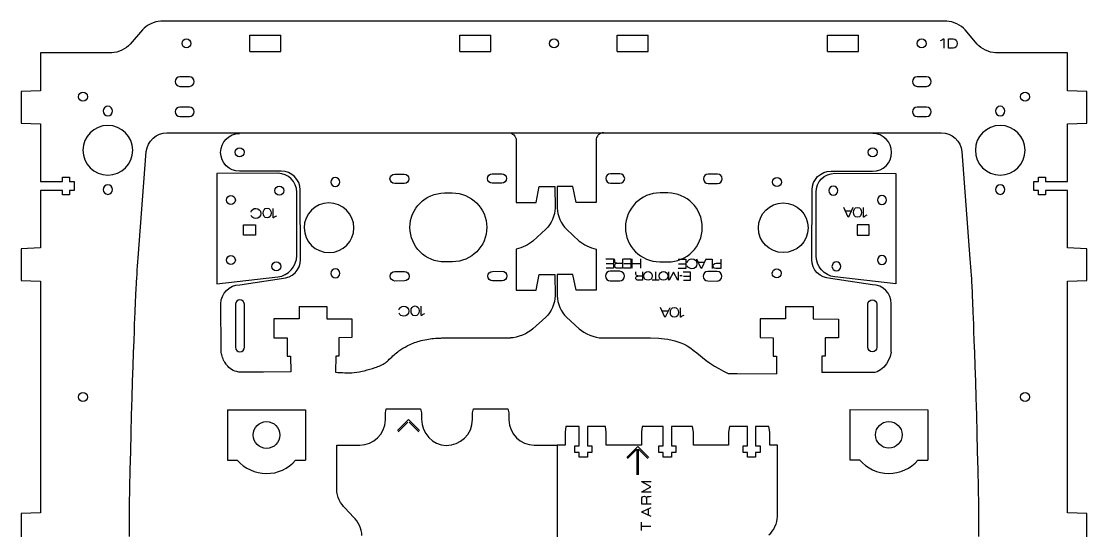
# Model space of a CAD drawing. Header units: millimetres. Extents: x -1100 to -75, y -506 to -118.
# Drawn here: x -752.7 to -414.3, y -279.7 to -117.7 of the extents above; entities that cross this region are included whole.
import ezdxf

# ---------------------------------------------------------------- set-up
doc = ezdxf.new("R2010")
doc.units = ezdxf.units.MM
doc.layers.add('CUTS', color=1, linetype='Continuous', true_color=0xff0000)
doc.layers.add('TEXT', color=5, linetype='Continuous', true_color=0x0000ff)

msp = doc.modelspace()

# ---------------------------------------------------------------- linework, layer by layer
at = {"layer": 'CUTS', "color": 1, "lineweight": 25, "true_color": 0xff0000}
for p, q in [((-680.2, -127.36), (-680.2, -122.16)), ((-680.2, -122.16), (-670.35, -122.16)), ((-670.35, -127.36), (-670.35, -122.16)), ((-613.42, -127.36), (-613.42, -122.16)), ((-613.42, -122.16), (-603.57, -122.16)), ((-603.57, -127.36), (-603.57, -122.16)), ((-563.42, -127.36), (-563.42, -122.16)), ((-563.42, -122.16), (-553.57, -122.16)), ((-553.57, -127.36), (-553.57, -122.16)), ((-496.65, -127.36), (-496.65, -122.16)), ((-496.65, -122.16), (-486.8, -122.16)), ((-486.8, -127.36), (-486.8, -122.16)), ((-680.2, -127.36), (-670.35, -127.36)), ((-613.42, -127.36), (-603.57, -127.36)), ((-563.42, -127.36), (-553.57, -127.36)), ((-496.65, -127.36), (-486.8, -127.36)), ((-664.51, -208.4), (-655.72, -208.37)), ((-664.51, -208.39), (-664.51, -212.34)), ((-655.72, -208.37), (-655.71, -212.31)), ((-509.96, -208.38), (-509.97, -212.32)), ((-509.96, -208.38), (-501.17, -208.39)), ((-501.17, -208.39), (-501.17, -212.35)), ((-664.51, -212.34), (-672.51, -212.37)), ((-672.51, -212.37), (-672.5, -218.37)), ((-655.71, -212.31), (-647.71, -212.29)), ((-647.71, -212.29), (-647.7, -218.29)), ((-517.97, -212.29), (-517.98, -218.29)), ((-509.97, -212.32), (-517.97, -212.29)), ((-501.17, -212.35), (-493.17, -212.38)), ((-493.17, -212.38), (-493.18, -218.37)), ((-672.5, -218.37), (-668.32, -218.36)), ((-668.32, -218.36), (-668.32, -224.2)), ((-647.7, -218.29), (-651.84, -218.31)), ((-651.84, -218.31), (-651.84, -224.16)), ((-617.88, -218.4), (-597.34, -218.38)), ((-568.33, -218.38), (-552.82, -218.39)), ((-552.82, -218.39), (-550.18, -218.51)), ((-550.18, -218.51), (-549.37, -218.57)), ((-549.37, -218.57), (-548.44, -218.67)), ((-548.44, -218.67), (-547.39, -218.82)), ((-547.39, -218.82), (-545.97, -219.1)), ((-545.97, -219.1), (-545.1, -219.31)), ((-545.1, -219.31), (-543.17, -219.95)), ((-543.17, -219.95), (-542.17, -220.41)), ((-517.98, -218.29), (-513.84, -218.31)), ((-513.84, -218.31), (-513.84, -224.15)), ((-493.18, -218.37), (-497.35, -218.36)), ((-497.35, -218.36), (-497.35, -224.2)), ((-689.27, -222.56), (-689.29, -222.13)), ((-542.17, -220.41), (-541.23, -220.91)), ((-541.23, -220.91), (-540.08, -221.65)), ((-540.08, -221.65), (-539.26, -222.26)), ((-539.26, -222.26), (-538.17, -223.12)), ((-538.17, -223.12), (-535.17, -225.52)), ((-476.45, -222.97), (-476.73, -224.25)), ((-476.45, -222.97), (-476.39, -222.13)), ((-668.32, -224.2), (-667.27, -224.2)), ((-667.27, -224.2), (-667.14, -229.16)), ((-652.87, -224.18), (-652.89, -229.28)), ((-651.84, -224.16), (-652.87, -224.18)), ((-535.17, -225.52), (-534.12, -226.29)), ((-534.12, -226.29), (-532.53, -227.35)), ((-513.84, -224.15), (-512.8, -224.16)), ((-512.8, -224.16), (-512.86, -229.78)), ((-498.4, -224.2), (-498.45, -229.42)), ((-497.35, -224.2), (-498.4, -224.2)), ((-477.91, -226.68), (-478.76, -227.72)), ((-477.23, -225.5), (-477.91, -226.68)), ((-476.73, -224.25), (-477.23, -225.5)), ((-675.84, -229.23), (-683.68, -229.27)), ((-667.14, -229.16), (-675.84, -229.23)), ((-532.53, -227.35), (-531.16, -228.16)), ((-531.16, -228.16), (-529.65, -228.98)), ((-529.65, -228.98), (-528.16, -229.7)), ((-528.16, -229.7), (-525.34, -229.72)), ((-525.34, -229.72), (-512.86, -229.78)), ((-481.63, -229.39), (-498.43, -229.42)), ((-480.84, -229.16), (-481.63, -229.39)), ((-479.74, -228.56), (-480.84, -229.16)), ((-478.76, -227.72), (-479.74, -228.56)), ((-687.21, -241.21), (-687.26, -257.21)), ((-687.21, -241.21), (-662.41, -241.3)), ((-662.41, -241.3), (-662.46, -257.3)), ((-489.51, -241.16), (-489.57, -257.16)), ((-489.51, -241.16), (-464.71, -241.25)), ((-464.71, -241.25), (-464.77, -257.25)), ((-687.26, -257.21), (-684.14, -257.23)), ((-489.57, -257.16), (-486.44, -257.17)), ((-665.59, -257.29), (-662.46, -257.3)), ((-467.89, -257.24), (-464.77, -257.25))]:
    msp.add_line(p, q, dxfattribs=at)
for points in [[(-458.72, -117.72), (-708.47, -117.72)], [(-714.28, -120.42), (-718.15, -125.02)], [(-449.05, -125.02), (-452.91, -120.42)], [(-723.96, -127.72), (-746.66, -127.72), (-746.66, -139.82), (-752.75, -140.07), (-752.75, -150.11), (-746.66, -150.36), (-746.66, -168.66), (-739.64, -168.66), (-739.64, -167.26), (-737.44, -167.26), (-737.44, -168.66), (-736, -168.66), (-736, -171.52), (-737.44, -171.52), (-737.44, -172.92), (-739.64, -172.92), (-739.64, -171.52), (-746.66, -171.52), (-746.66, -189.79), (-752.75, -190.04), (-752.75, -200.12), (-746.66, -200.37), (-746.66, -273.99), (-752.75, -274.24), (-752.75, -284.29)], [(-414.28, -284.29), (-414.28, -274.24), (-420.37, -273.99), (-420.37, -200.37), (-414.28, -200.12), (-414.28, -190.04), (-420.37, -189.79), (-420.37, -171.52), (-427.39, -171.52), (-427.39, -172.92), (-429.59, -172.92), (-429.59, -171.52), (-431.03, -171.52), (-431.03, -168.66), (-429.59, -168.66), (-429.59, -167.26), (-427.39, -167.26), (-427.39, -168.66), (-420.37, -168.66), (-420.37, -150.36), (-414.28, -150.11), (-414.28, -140.07), (-420.37, -139.82), (-420.37, -127.72), (-443.24, -127.72)], [(-699.36, -135.4), (-702.36, -135.4)], [(-702.36, -138.4), (-699.36, -138.4), (-699.36, -138.4)], [(-465.17, -135.4), (-468.17, -135.4)], [(-468.17, -138.4), (-465.17, -138.4), (-465.17, -138.4)], [(-699.36, -145), (-702.36, -145)], [(-465.17, -145), (-468.17, -145)], [(-702.36, -148), (-699.36, -148), (-699.36, -148)], [(-468.17, -148), (-465.17, -148), (-465.17, -148)], [(-706.5, -153.14), (-460.48, -153.14)], [(-595.51, -155.6), (-595.51, -175.3), (-589.18, -175.3), (-588.2, -170.28), (-583.2, -170.27), (-583.18, -177.11)], [(-570.16, -155.6), (-570.16, -175.3), (-576.49, -175.3), (-577.48, -170.28), (-582.48, -170.27), (-582.5, -177.11)], [(-715.61, -192.93), (-713.04, -159.12)], [(-453.95, -159.12), (-451.36, -193.24)], [(-670.17, -165.37), (-683.4, -165.39)], [(-495.51, -165.37), (-482.28, -165.39)], [(-671.24, -166.05), (-690.61, -166.11), (-690.61, -201.22), (-671.21, -198.98)], [(-634.12, -166.3), (-631.11, -166.29), (-631.11, -166.29)], [(-603.12, -166.21), (-600.11, -166.21), (-600.11, -166.21)], [(-600.1, -169.21), (-603.11, -169.21)], [(-562.56, -166.21), (-565.57, -166.21), (-565.57, -166.21)], [(-565.57, -169.21), (-562.57, -169.21)], [(-531.56, -166.3), (-534.57, -166.29), (-534.57, -166.29)], [(-494.29, -166.05), (-474.92, -166.11), (-474.92, -201.22), (-494.32, -198.98)], [(-665.25, -192.28), (-665.25, -172.06), (-665.25, -172.06)], [(-665.25, -192.28), (-665.25, -172.06), (-665.25, -172.06)], [(-664.05, -193.45), (-664.15, -171.35)], [(-631.1, -169.29), (-634.11, -169.3)], [(-618.35, -172.31), (-615.85, -172.3), (-615.85, -172.3)], [(-547.33, -172.31), (-549.83, -172.3), (-549.83, -172.3)], [(-534.58, -169.29), (-531.57, -169.3)], [(-501.63, -193.45), (-501.52, -171.35)], [(-500.28, -192.28), (-500.28, -172.06), (-500.28, -172.06)], [(-500.28, -192.28), (-500.28, -172.06), (-500.28, -172.06)], [(-682.12, -183.19), (-682.12, -182.47), (-678.32, -182.47), (-678.32, -185.77), (-682.12, -185.77), (-682.12, -183.19), (-682.12, -183.19)], [(-483.41, -183.19), (-483.41, -182.47), (-487.2, -182.47), (-487.2, -185.77), (-483.41, -185.77), (-483.41, -183.19), (-483.41, -183.19)], [(-586.11, -183.82), (-590.2, -187.58)], [(-579.57, -183.82), (-575.48, -187.58)], [(-595.51, -190.18), (-595.51, -190.17), (-595.51, -203.25), (-589.18, -203.25), (-588.2, -198.23), (-583.2, -198.22), (-583.18, -205.06)], [(-570.17, -190.18), (-570.16, -190.17), (-570.16, -203.25), (-576.49, -203.25), (-577.48, -198.23), (-582.48, -198.22), (-582.5, -205.06)], [(-615.79, -194.2), (-618.29, -194.21)], [(-549.89, -194.2), (-547.39, -194.21)], [(-683.34, -201.49), (-670.04, -199.46)], [(-634.04, -197.3), (-631.03, -197.29), (-631.03, -197.29)], [(-603.04, -197.22), (-600.03, -197.21), (-600.03, -197.21)], [(-562.64, -197.21), (-565.65, -197.21), (-565.65, -197.21)], [(-531.64, -197.3), (-534.65, -197.29), (-534.65, -197.29)], [(-482.33, -201.49), (-495.64, -199.46)], [(-631.02, -200.29), (-634.03, -200.3)], [(-600.02, -200.21), (-603.03, -200.22)], [(-565.66, -200.21), (-562.65, -200.21)], [(-534.66, -200.29), (-531.65, -200.3)], [(-689.29, -222.13), (-689.33, -207.51)], [(-684.74, -207.7), (-684.71, -221.36), (-684.71, -221.36)], [(-681.86, -221.36), (-681.89, -207.69)], [(-483.82, -221.36), (-483.78, -207.69)], [(-480.93, -207.7), (-480.97, -221.36), (-480.97, -221.36)], [(-476.39, -222.13), (-476.35, -207.51)], [(-586.11, -211.77), (-590.2, -215.53)], [(-579.57, -211.77), (-575.48, -215.53)], [(-637.1, -244.46), (-637.09, -244.26), (-637.09, -242.18), (-636.85, -240.95), (-625.92, -240.95), (-625.57, -242.18), (-625.57, -244.11), (-625.57, -244.26)], [(-609.37, -244.26), (-609.37, -244.11), (-609.37, -242.18), (-609.12, -240.95), (-598.19, -240.95), (-597.84, -242.18), (-597.84, -244.26), (-597.84, -244.46)], [(-512.52, -252.46), (-514.99, -252.46), (-514.99, -248.39), (-515.24, -246.56), (-519.47, -246.56), (-519.47, -252.69), (-518.07, -252.69), (-518.07, -254.79), (-519.47, -254.79), (-519.47, -256.32), (-522.07, -256.32), (-522.07, -254.79), (-523.47, -254.79), (-523.47, -252.69), (-522.07, -252.69), (-522.07, -246.56), (-527.79, -246.56), (-528.04, -248.39), (-528.04, -252.46), (-539.22, -252.46), (-539.22, -248.39), (-539.47, -246.56), (-546.19, -246.56), (-546.19, -252.69), (-544.79, -252.69), (-544.79, -254.79), (-546.19, -254.79), (-546.19, -256.32), (-548.79, -256.32), (-548.79, -254.79), (-550.19, -254.79), (-550.19, -252.69), (-548.79, -252.69), (-548.79, -246.56), (-555.52, -246.56), (-555.77, -248.39), (-555.77, -252.46), (-566.94, -252.46), (-566.94, -248.39), (-567.19, -246.56), (-572.92, -246.56), (-572.92, -252.69), (-571.52, -252.69), (-571.52, -254.79), (-572.92, -254.79), (-572.92, -256.32), (-575.52, -256.32), (-575.52, -254.79), (-576.92, -254.79), (-576.92, -252.69), (-575.52, -252.69), (-575.52, -246.56), (-579.74, -246.56), (-579.99, -248.39), (-579.99, -252.46), (-582.52, -252.46), (-582.52, -378.03)], [(-652.52, -266.72), (-652.52, -252.46), (-645.25, -252.46)], [(-589.79, -252.46), (-582.52, -252.46)], [(-512.52, -275.22), (-512.52, -252.46), (-512.52, -252.46)], [(-647.22, -275.4), (-649.82, -272.54)]]:
    msp.add_lwpolyline(points, dxfattribs=at)
for centre in [(-674.84, -249.26), (-477.14, -249.21)]:
    msp.add_circle(centre, 4.25, dxfattribs=at)
for centre in [(-674.84, -249.26), (-477.14, -249.21)]:
    msp.add_arc(centre, 12.25, 220.5677, 319.0221, dxfattribs=at)
for points in [[(-708.47, -117.72), (-710.42, -117.72), (-713.03, -118.94), (-714.28, -120.42)], [(-452.91, -120.42), (-454.16, -118.94), (-456.78, -117.72), (-458.72, -117.72)], [(-718.15, -125.02), (-719.4, -126.5), (-722.01, -127.72), (-723.96, -127.72)], [(-701.69, -124.76), (-701.69, -123.98), (-701.06, -123.34), (-700.27, -123.34)], [(-700.27, -126.19), (-701.06, -126.19), (-701.69, -125.55), (-701.69, -124.76)], [(-700.27, -123.34), (-699.48, -123.34), (-698.85, -123.98), (-698.85, -124.76)], [(-698.85, -124.76), (-698.85, -125.55), (-699.48, -126.19), (-700.27, -126.19)], [(-584.92, -124.76), (-584.92, -123.98), (-584.28, -123.34), (-583.5, -123.34)], [(-583.5, -126.19), (-584.28, -126.19), (-584.92, -125.55), (-584.92, -124.76)], [(-583.5, -123.34), (-582.71, -123.34), (-582.07, -123.98), (-582.07, -124.76)], [(-582.07, -124.76), (-582.07, -125.55), (-582.71, -126.19), (-583.5, -126.19)], [(-468.15, -124.76), (-468.15, -123.97), (-467.51, -123.34), (-466.73, -123.34)], [(-466.73, -126.18), (-467.51, -126.18), (-468.15, -125.55), (-468.15, -124.76)], [(-466.73, -123.34), (-465.94, -123.34), (-465.3, -123.97), (-465.3, -124.76)], [(-465.3, -124.76), (-465.3, -125.55), (-465.94, -126.18), (-466.73, -126.18)], [(-443.24, -127.72), (-445.18, -127.72), (-447.8, -126.5), (-449.05, -125.02)], [(-702.36, -135.4), (-703.19, -135.4), (-703.86, -136.07), (-703.86, -136.9)], [(-703.86, -136.9), (-703.86, -137.73), (-703.19, -138.4), (-702.36, -138.4)], [(-697.86, -136.9), (-697.86, -136.07), (-698.53, -135.4), (-699.36, -135.4)], [(-699.36, -138.4), (-698.53, -138.4), (-697.86, -137.73), (-697.86, -136.9)], [(-468.17, -135.4), (-469, -135.4), (-469.67, -136.07), (-469.67, -136.9)], [(-469.67, -136.9), (-469.67, -137.73), (-469, -138.4), (-468.17, -138.4)], [(-463.67, -136.9), (-463.67, -136.07), (-464.35, -135.4), (-465.17, -135.4)], [(-465.17, -138.4), (-464.35, -138.4), (-463.67, -137.73), (-463.67, -136.9)], [(-734.57, -141.7), (-734.57, -140.91), (-733.93, -140.27), (-733.15, -140.27)], [(-733.15, -143.12), (-733.93, -143.12), (-734.57, -142.48), (-734.57, -141.7)], [(-733.15, -140.27), (-732.36, -140.27), (-731.72, -140.91), (-731.72, -141.7)], [(-731.72, -141.7), (-731.72, -142.48), (-732.36, -143.12), (-733.15, -143.12)], [(-435.27, -141.7), (-435.27, -140.91), (-434.64, -140.27), (-433.85, -140.27)], [(-433.85, -143.12), (-434.64, -143.12), (-435.27, -142.48), (-435.27, -141.7)], [(-433.85, -140.27), (-433.06, -140.27), (-432.42, -140.91), (-432.42, -141.7)], [(-432.42, -141.7), (-432.42, -142.48), (-433.06, -143.12), (-433.85, -143.12)], [(-725.25, -144.74), (-726.08, -144.74), (-726.75, -145.42), (-726.75, -146.24)], [(-723.75, -146.24), (-723.75, -145.42), (-724.42, -144.74), (-725.25, -144.74)], [(-702.36, -145), (-703.19, -145), (-703.86, -145.67), (-703.86, -146.5)], [(-697.86, -146.5), (-697.86, -145.67), (-698.53, -145), (-699.36, -145)], [(-468.17, -145), (-469, -145), (-469.67, -145.67), (-469.67, -146.5)], [(-463.67, -146.5), (-463.67, -145.67), (-464.35, -145), (-465.17, -145)], [(-441.75, -144.74), (-442.58, -144.74), (-443.25, -145.42), (-443.25, -146.24)], [(-440.25, -146.24), (-440.25, -145.42), (-440.92, -144.74), (-441.75, -144.74)], [(-726.75, -146.24), (-726.75, -147.07), (-726.08, -147.74), (-725.25, -147.74)], [(-725.25, -147.74), (-724.42, -147.74), (-723.75, -147.07), (-723.75, -146.24)], [(-703.86, -146.5), (-703.86, -147.33), (-703.19, -148), (-702.36, -148)], [(-699.36, -148), (-698.53, -148), (-697.86, -147.33), (-697.86, -146.5)], [(-469.67, -146.5), (-469.67, -147.33), (-469, -148), (-468.17, -148)], [(-465.17, -148), (-464.35, -148), (-463.67, -147.33), (-463.67, -146.5)], [(-443.25, -146.24), (-443.25, -147.07), (-442.58, -147.74), (-441.75, -147.74)], [(-441.75, -147.74), (-440.92, -147.74), (-440.25, -147.07), (-440.25, -146.24)], [(-725.25, -150.84), (-729.61, -150.84), (-733.15, -154.38), (-733.15, -158.74)], [(-717.35, -158.74), (-717.35, -154.38), (-720.88, -150.84), (-725.25, -150.84)], [(-441.75, -150.84), (-446.11, -150.84), (-449.65, -154.38), (-449.65, -158.74)], [(-433.85, -158.74), (-433.85, -154.38), (-437.38, -150.84), (-441.75, -150.84)], [(-713.04, -159.12), (-712.75, -155.83), (-709.8, -153.14), (-706.5, -153.14)], [(-689.42, -159.4), (-689.43, -156.09), (-686.75, -153.38), (-683.43, -153.37)], [(-597.99, -153.14), (-596.63, -153.13), (-595.52, -154.24), (-595.51, -155.6)], [(-567.69, -153.14), (-569.05, -153.13), (-570.16, -154.24), (-570.16, -155.6)], [(-476.26, -159.4), (-476.25, -156.09), (-478.93, -153.38), (-482.24, -153.37)], [(-460.48, -153.14), (-457.18, -153.14), (-454.24, -155.83), (-453.95, -159.12)], [(-733.15, -158.74), (-733.15, -163.11), (-729.61, -166.64), (-725.25, -166.64)], [(-725.25, -166.64), (-720.88, -166.64), (-717.35, -163.11), (-717.35, -158.74)], [(-684.83, -159.37), (-684.83, -158.58), (-684.2, -157.94), (-683.41, -157.94)], [(-683.41, -157.94), (-682.62, -157.94), (-681.98, -158.58), (-681.98, -159.37)], [(-483.69, -159.37), (-483.69, -158.58), (-483.06, -157.95), (-482.27, -157.95)], [(-482.27, -157.95), (-481.48, -157.95), (-480.85, -158.58), (-480.85, -159.37)], [(-449.65, -158.74), (-449.65, -163.11), (-446.11, -166.64), (-441.75, -166.64)], [(-441.75, -166.64), (-437.38, -166.64), (-433.85, -163.11), (-433.85, -158.74)], [(-683.4, -165.39), (-686.72, -165.39), (-689.41, -162.72), (-689.42, -159.4)], [(-683.41, -160.8), (-684.2, -160.8), (-684.83, -160.16), (-684.83, -159.37)], [(-681.98, -159.37), (-681.98, -160.16), (-682.62, -160.8), (-683.41, -160.8)], [(-482.27, -160.8), (-483.06, -160.8), (-483.69, -160.16), (-483.69, -159.37)], [(-482.28, -165.39), (-478.96, -165.39), (-476.27, -162.72), (-476.26, -159.4)], [(-480.85, -159.37), (-480.85, -160.16), (-481.48, -160.8), (-482.27, -160.8)], [(-664.15, -171.35), (-664.16, -168.04), (-666.86, -165.36), (-670.17, -165.37)], [(-501.52, -171.35), (-501.51, -168.04), (-498.82, -165.36), (-495.51, -165.37)], [(-665.25, -172.06), (-665.24, -168.75), (-667.92, -166.06), (-671.24, -166.05)], [(-653.03, -167.42), (-653.82, -167.42), (-654.45, -168.06), (-654.45, -168.85)], [(-654.45, -168.85), (-654.45, -169.64), (-653.81, -170.27), (-653.02, -170.27)], [(-651.6, -168.84), (-651.6, -168.05), (-652.24, -167.42), (-653.03, -167.42)], [(-653.02, -170.27), (-652.23, -170.27), (-651.6, -169.63), (-651.6, -168.84)], [(-635.62, -167.8), (-635.62, -166.98), (-634.95, -166.3), (-634.12, -166.3)], [(-634.11, -169.3), (-634.94, -169.3), (-635.61, -168.63), (-635.62, -167.8)], [(-631.11, -166.29), (-630.28, -166.29), (-629.61, -166.96), (-629.61, -167.79)], [(-629.61, -167.79), (-629.6, -168.62), (-630.27, -169.29), (-631.1, -169.29)], [(-604.62, -167.72), (-604.62, -166.89), (-603.95, -166.22), (-603.12, -166.21)], [(-603.11, -169.21), (-603.94, -169.22), (-604.61, -168.55), (-604.62, -167.72)], [(-600.11, -166.21), (-599.28, -166.2), (-598.61, -166.87), (-598.61, -167.7)], [(-598.61, -167.7), (-598.6, -168.53), (-599.27, -169.2), (-600.1, -169.21)], [(-565.57, -166.21), (-566.4, -166.2), (-567.07, -166.87), (-567.07, -167.7)], [(-567.07, -167.7), (-567.07, -168.53), (-566.4, -169.2), (-565.57, -169.21)], [(-562.57, -169.21), (-561.74, -169.22), (-561.06, -168.55), (-561.06, -167.72)], [(-561.06, -167.72), (-561.06, -166.89), (-561.73, -166.22), (-562.56, -166.21)], [(-534.57, -166.29), (-535.4, -166.29), (-536.07, -166.96), (-536.07, -167.79)], [(-536.07, -167.79), (-536.07, -168.62), (-535.4, -169.29), (-534.58, -169.29)], [(-531.57, -169.3), (-530.74, -169.3), (-530.06, -168.63), (-530.06, -167.8)], [(-530.06, -167.8), (-530.06, -166.97), (-530.73, -166.3), (-531.56, -166.3)], [(-514.08, -168.84), (-514.08, -168.05), (-513.44, -167.42), (-512.65, -167.42)], [(-512.66, -170.27), (-513.44, -170.27), (-514.08, -169.63), (-514.08, -168.84)], [(-511.23, -168.85), (-511.23, -169.63), (-511.87, -170.27), (-512.66, -170.27)], [(-512.65, -167.42), (-511.86, -167.42), (-511.23, -168.06), (-511.23, -168.85)], [(-500.28, -172.06), (-500.28, -168.75), (-497.6, -166.06), (-494.29, -166.05)], [(-725.25, -169.74), (-726.08, -169.74), (-726.75, -170.42), (-726.75, -171.24)], [(-726.75, -171.24), (-726.75, -172.07), (-726.08, -172.74), (-725.25, -172.74)], [(-723.75, -171.24), (-723.75, -170.42), (-724.42, -169.74), (-725.25, -169.74)], [(-725.25, -172.74), (-724.42, -172.74), (-723.75, -172.07), (-723.75, -171.24)], [(-672.18, -171.56), (-672.18, -170.77), (-671.54, -170.13), (-670.75, -170.13)], [(-670.75, -172.98), (-671.54, -172.98), (-672.18, -172.34), (-672.18, -171.56)], [(-670.75, -170.13), (-669.96, -170.13), (-669.33, -170.77), (-669.33, -171.56)], [(-669.33, -171.56), (-669.33, -172.34), (-669.96, -172.98), (-670.75, -172.98)], [(-629.27, -183.29), (-629.29, -177.24), (-624.4, -172.32), (-618.35, -172.31)], [(-615.85, -172.3), (-609.8, -172.28), (-604.89, -177.17), (-604.87, -183.22)], [(-549.83, -172.3), (-555.88, -172.28), (-560.79, -177.17), (-560.81, -183.22)], [(-536.41, -183.29), (-536.39, -177.24), (-541.28, -172.32), (-547.33, -172.31)], [(-494.77, -170.13), (-495.56, -170.13), (-496.2, -170.77), (-496.2, -171.56)], [(-496.2, -171.56), (-496.2, -172.34), (-495.56, -172.98), (-494.77, -172.98)], [(-493.35, -171.56), (-493.35, -170.77), (-493.99, -170.13), (-494.77, -170.13)], [(-494.77, -172.98), (-493.99, -172.98), (-493.35, -172.34), (-493.35, -171.56)], [(-441.75, -169.74), (-442.58, -169.74), (-443.25, -170.42), (-443.25, -171.24)], [(-443.25, -171.24), (-443.25, -172.07), (-442.58, -172.74), (-441.75, -172.74)], [(-440.25, -171.24), (-440.25, -170.42), (-440.92, -169.74), (-441.75, -169.74)], [(-441.75, -172.74), (-440.92, -172.74), (-440.25, -172.07), (-440.25, -171.24)], [(-687.6, -174.56), (-687.6, -173.77), (-686.96, -173.13), (-686.17, -173.13)], [(-686.17, -175.98), (-686.96, -175.98), (-687.6, -175.34), (-687.6, -174.56)], [(-686.17, -173.13), (-685.39, -173.13), (-684.75, -173.77), (-684.75, -174.56)], [(-684.75, -174.56), (-684.75, -175.34), (-685.39, -175.98), (-686.17, -175.98)], [(-655.01, -175.46), (-659.37, -175.47), (-662.9, -179.01), (-662.89, -183.38)], [(-647.09, -183.34), (-647.1, -178.97), (-650.64, -175.45), (-655.01, -175.46)], [(-518.59, -183.34), (-518.58, -178.97), (-515.03, -175.45), (-510.67, -175.46)], [(-510.67, -175.46), (-506.31, -175.47), (-502.78, -179.01), (-502.79, -183.38)], [(-479.35, -173.13), (-480.14, -173.13), (-480.78, -173.77), (-480.78, -174.56)], [(-480.78, -174.56), (-480.78, -175.34), (-480.14, -175.98), (-479.35, -175.98)], [(-477.93, -174.56), (-477.93, -173.77), (-478.56, -173.13), (-479.35, -173.13)], [(-479.35, -175.98), (-478.56, -175.98), (-477.93, -175.34), (-477.93, -174.56)], [(-583.18, -177.11), (-583.17, -179.31), (-584.49, -182.33), (-586.11, -183.82)], [(-582.5, -177.11), (-582.51, -179.31), (-581.19, -182.33), (-579.57, -183.82)], [(-662.89, -183.38), (-662.87, -187.74), (-659.33, -191.27), (-654.96, -191.26)], [(-654.96, -191.26), (-650.6, -191.24), (-647.07, -187.7), (-647.09, -183.34)], [(-618.29, -194.21), (-624.34, -194.22), (-629.25, -189.33), (-629.27, -183.29)], [(-604.87, -183.22), (-604.85, -189.27), (-609.74, -194.18), (-615.79, -194.2)], [(-560.81, -183.22), (-560.83, -189.27), (-555.94, -194.18), (-549.89, -194.2)], [(-547.39, -194.21), (-541.34, -194.22), (-536.42, -189.33), (-536.41, -183.29)], [(-510.71, -191.26), (-515.08, -191.24), (-518.6, -187.7), (-518.59, -183.34)], [(-502.79, -183.38), (-502.8, -187.74), (-506.35, -191.27), (-510.71, -191.26)], [(-590.2, -187.58), (-591.4, -188.69), (-593.64, -189.72), (-595.51, -190.18)], [(-575.48, -187.58), (-574.27, -188.69), (-572.04, -189.72), (-570.17, -190.18)], [(-687.6, -193.66), (-687.6, -192.87), (-686.96, -192.23), (-686.17, -192.23)], [(-686.17, -192.23), (-685.39, -192.23), (-684.75, -192.87), (-684.75, -193.66)], [(-671.21, -198.98), (-667.93, -198.6), (-665.25, -195.58), (-665.25, -192.28)], [(-494.32, -198.98), (-497.59, -198.6), (-500.28, -195.58), (-500.28, -192.28)], [(-479.35, -192.23), (-480.14, -192.23), (-480.78, -192.87), (-480.78, -193.66)], [(-477.93, -193.66), (-477.93, -192.87), (-478.56, -192.23), (-479.35, -192.23)], [(-716.25, -202.37), (-716.15, -200.47), (-715.86, -196.22), (-715.61, -192.93)], [(-686.17, -195.08), (-686.96, -195.08), (-687.6, -194.44), (-687.6, -193.66)], [(-684.75, -193.66), (-684.75, -194.44), (-685.39, -195.08), (-686.17, -195.08)], [(-673.18, -195.66), (-673.18, -194.87), (-672.54, -194.23), (-671.75, -194.23)], [(-671.75, -197.08), (-672.54, -197.08), (-673.18, -196.44), (-673.18, -195.66)], [(-671.75, -194.23), (-670.96, -194.23), (-670.33, -194.87), (-670.33, -195.66)], [(-670.33, -195.66), (-670.33, -196.44), (-670.96, -197.08), (-671.75, -197.08)], [(-670.04, -199.46), (-666.72, -199.45), (-664.04, -196.76), (-664.05, -193.45)], [(-495.64, -199.46), (-498.96, -199.45), (-501.63, -196.76), (-501.63, -193.45)], [(-493.77, -194.23), (-494.56, -194.23), (-495.2, -194.87), (-495.2, -195.66)], [(-495.2, -195.66), (-495.2, -196.44), (-494.56, -197.08), (-493.77, -197.08)], [(-492.35, -195.66), (-492.35, -194.87), (-492.99, -194.23), (-493.77, -194.23)], [(-493.77, -197.08), (-492.99, -197.08), (-492.35, -196.44), (-492.35, -195.66)], [(-480.78, -193.66), (-480.78, -194.44), (-480.14, -195.08), (-479.35, -195.08)], [(-479.35, -195.08), (-478.56, -195.08), (-477.93, -194.44), (-477.93, -193.66)], [(-451.36, -193.24), (-451.11, -196.53), (-450.83, -200.7), (-450.75, -202.52)], [(-652.95, -196.43), (-653.74, -196.43), (-654.37, -197.07), (-654.37, -197.86)], [(-654.37, -197.86), (-654.37, -198.64), (-653.73, -199.28), (-652.94, -199.28)], [(-651.52, -197.85), (-651.52, -197.06), (-652.16, -196.42), (-652.95, -196.43)], [(-652.94, -199.28), (-652.16, -199.27), (-651.52, -198.63), (-651.52, -197.85)], [(-635.53, -198.8), (-635.53, -197.97), (-634.86, -197.3), (-634.04, -197.3)], [(-634.03, -200.3), (-634.86, -200.3), (-635.53, -199.63), (-635.53, -198.8)], [(-631.03, -197.29), (-630.2, -197.29), (-629.52, -197.96), (-629.52, -198.79)], [(-629.52, -198.79), (-629.52, -199.62), (-630.19, -200.29), (-631.02, -200.29)], [(-604.53, -198.72), (-604.53, -197.89), (-603.86, -197.22), (-603.04, -197.22)], [(-603.03, -200.22), (-603.86, -200.22), (-604.53, -199.55), (-604.53, -198.72)], [(-600.03, -197.21), (-599.2, -197.2), (-598.52, -197.87), (-598.52, -198.7)], [(-598.52, -198.7), (-598.52, -199.53), (-599.19, -200.2), (-600.02, -200.21)], [(-565.65, -197.21), (-566.48, -197.2), (-567.15, -197.87), (-567.16, -198.7)], [(-567.16, -198.7), (-567.16, -199.53), (-566.49, -200.2), (-565.66, -200.21)], [(-562.65, -200.21), (-561.82, -200.22), (-561.15, -199.55), (-561.15, -198.72)], [(-561.15, -198.72), (-561.14, -197.89), (-561.81, -197.22), (-562.64, -197.21)], [(-534.65, -197.29), (-535.48, -197.29), (-536.15, -197.96), (-536.16, -198.79)], [(-536.16, -198.79), (-536.16, -199.62), (-535.49, -200.29), (-534.66, -200.29)], [(-531.65, -200.3), (-530.82, -200.3), (-530.15, -199.63), (-530.15, -198.8)], [(-530.15, -198.8), (-530.14, -197.97), (-530.81, -197.3), (-531.64, -197.3)], [(-514.16, -197.85), (-514.15, -197.06), (-513.52, -196.42), (-512.73, -196.43)], [(-512.74, -199.28), (-513.52, -199.27), (-514.16, -198.63), (-514.16, -197.85)], [(-511.31, -197.85), (-511.31, -198.64), (-511.95, -199.28), (-512.74, -199.28)], [(-512.73, -196.43), (-511.94, -196.43), (-511.3, -197.07), (-511.31, -197.85)], [(-716.67, -211.82), (-716.54, -208.52), (-716.35, -204.27), (-716.25, -202.37)], [(-689.33, -207.51), (-689.34, -204.2), (-686.66, -201.5), (-683.34, -201.49)], [(-476.35, -207.51), (-476.34, -204.2), (-479.02, -201.5), (-482.33, -201.49)], [(-450.75, -202.52), (-450.66, -204.34), (-450.49, -208.52), (-450.36, -211.82)], [(-683.32, -206.27), (-684.11, -206.27), (-684.75, -206.91), (-684.74, -207.7)], [(-681.89, -207.69), (-681.9, -206.91), (-682.54, -206.27), (-683.32, -206.27)], [(-583.18, -205.06), (-583.17, -207.26), (-584.49, -210.28), (-586.11, -211.77)], [(-582.5, -205.06), (-582.51, -207.26), (-581.19, -210.28), (-579.57, -211.77)], [(-483.78, -207.69), (-483.78, -206.9), (-483.14, -206.27), (-482.36, -206.27)], [(-482.36, -206.27), (-481.57, -206.27), (-480.93, -206.91), (-480.93, -207.7)], [(-718.4, -281.56), (-718.4, -257.01), (-716.67, -211.82), (-716.67, -211.82)], [(-450.36, -211.82), (-450.36, -211.82), (-448.63, -257.01), (-448.63, -281.56)], [(-590.2, -215.53), (-591.82, -217.01), (-595.14, -218.37), (-597.34, -218.38)], [(-575.48, -215.53), (-573.86, -217.01), (-570.53, -218.37), (-568.33, -218.38)], [(-684.71, -221.36), (-684.7, -222.15), (-684.06, -222.79), (-683.28, -222.79)], [(-683.28, -222.79), (-682.49, -222.78), (-681.85, -222.14), (-681.86, -221.36)], [(-482.4, -222.78), (-483.19, -222.78), (-483.82, -222.14), (-483.82, -221.36)], [(-480.97, -221.36), (-480.97, -222.15), (-481.61, -222.79), (-482.4, -222.78)], [(-734.57, -237.18), (-734.57, -236.39), (-733.93, -235.76), (-733.15, -235.76)], [(-733.15, -235.76), (-732.36, -235.76), (-731.72, -236.39), (-731.72, -237.18)], [(-435.27, -237.18), (-435.27, -236.39), (-434.64, -235.76), (-433.85, -235.76)], [(-433.85, -235.76), (-433.06, -235.76), (-432.42, -236.39), (-432.42, -237.18)], [(-733.15, -238.61), (-733.93, -238.61), (-734.57, -237.97), (-734.57, -237.18)], [(-731.72, -237.18), (-731.72, -237.97), (-732.36, -238.61), (-733.15, -238.61)], [(-433.85, -238.61), (-434.64, -238.61), (-435.27, -237.97), (-435.27, -237.18)], [(-432.42, -237.18), (-432.42, -237.97), (-433.06, -238.61), (-433.85, -238.61)], [(-645.25, -252.46), (-640.8, -252.46), (-637.18, -248.89), (-637.1, -244.46)], [(-625.57, -244.26), (-625.48, -248.69), (-622.21, -252.55), (-617.76, -252.55)], [(-617.76, -252.55), (-613.3, -252.55), (-609.47, -249.23), (-609.37, -244.26)], [(-597.84, -244.46), (-597.76, -248.89), (-594.24, -252.46), (-589.79, -252.46)], [(-649.82, -272.54), (-651.3, -271.29), (-652.52, -268.67), (-652.52, -266.72)], [(-644.52, -281.21), (-644.52, -279.27), (-645.74, -276.65), (-647.22, -275.4)], [(-515.22, -281.04), (-513.73, -279.79), (-512.52, -277.17), (-512.52, -275.22)]]:
    msp.add_open_spline(points, degree=3, dxfattribs=at)
for points, knots in [([(-652.89, -229.28), (-650.92, -229.42), (-646.66, -229.73), (-641.38, -228.22), (-637.51, -226.79), (-635.72, -225.09), (-634.37, -223.77), (-632.51, -222.29), (-629.91, -220.64), (-626.89, -219.46), (-623.3, -218.67), (-620.46, -218.42), (-618.42, -218.4), (-617.88, -218.4)], [0, 0, 0, 0, 5.875427, 12.707763, 16.361945, 17.995967, 20.0759, 22.036762, 25.11717, 29.265572, 31.675807, 36.152851, 37.779355, 37.779355, 37.779355, 37.779355]), ([(-683.68, -229.27), (-684.48, -229.06), (-685.98, -228.65), (-687.4, -227.19), (-688.36, -225.75), (-689.02, -224.27), (-689.19, -223.12), (-689.27, -222.56)], [0, 0, 0, 0, 2.433095, 4.57217, 5.897493, 7.664195, 9.361944, 9.361944, 9.361944, 9.361944])]:
    msp.add_open_spline(points, degree=3, knots=knots, dxfattribs=at)
at = {"layer": 'TEXT', "color": 5, "lineweight": 25, "true_color": 0x0000ff}
for points in [[(-459.81, -123.27), (-459.7, -123.27), (-459.7, -126.25)], [(-458.2, -123.25), (-456.72, -123.25)], [(-456.72, -126.27), (-458.2, -126.27), (-458.2, -123.25), (-458.2, -123.25)], [(-672.61, -180.19), (-672.72, -180.19), (-672.72, -177.21)], [(-488.59, -176.95), (-489.98, -179.97), (-490.09, -179.97), (-491.47, -176.95)], [(-491.01, -177.95), (-489.04, -177.95)], [(-485.05, -179.95), (-485.16, -179.95), (-485.16, -176.97)], [(-567.02, -193.2), (-564.64, -193.2), (-564.64, -196.22), (-566.99, -196.22)], [(-564.64, -194.81), (-566.89, -194.81)], [(-563.52, -194.67), (-563.51, -194.66), (-561.74, -194.66)], [(-561.74, -193.2), (-561.74, -196.22), (-563.4, -196.22)], [(-561.44, -193.2), (-559.06, -193.2), (-559.06, -196.22), (-561.41, -196.22)], [(-559.06, -194.81), (-561.32, -194.81)], [(-558.63, -196.22), (-558.63, -193.2)], [(-556.04, -194.81), (-558.63, -194.81)], [(-556.04, -193.2), (-556.04, -196.22)], [(-544.06, -193.3), (-541.68, -193.3), (-541.68, -196.32), (-544.03, -196.32)], [(-541.68, -194.91), (-543.93, -194.91)], [(-535.24, -193.3), (-536.63, -196.32), (-536.74, -196.32), (-538.12, -193.3)], [(-537.66, -194.29), (-535.69, -194.29)], [(-535.38, -193.3), (-533.26, -193.3), (-533.26, -196.32)], [(-530.51, -193.3), (-530.51, -196.32), (-532.12, -196.32)], [(-532, -194.67), (-530.51, -194.67)], [(-556.89, -198.71), (-556.89, -198.7), (-555.35, -198.7)], [(-555.35, -197.43), (-555.35, -200.05), (-556.79, -200.05)], [(-551.22, -197.43), (-551.22, -200.05)], [(-544.06, -197.43), (-544.06, -200.05), (-544.18, -200.05), (-545.55, -197.51), (-545.56, -197.51), (-546.93, -200.05), (-547.05, -200.05), (-547.05, -197.43)], [(-542.82, -198.68), (-543.52, -198.68)], [(-542.44, -197.37), (-540.29, -197.37), (-540.29, -200.11), (-542.42, -200.11)], [(-540.29, -198.84), (-542.33, -198.84)], [(-550.08, -200.05), (-552.34, -200.05)], [(-625.59, -211.28), (-625.7, -211.28), (-625.7, -208.3)], [(-546.75, -208.78), (-548.15, -211.8), (-548.26, -211.8), (-549.64, -208.77)], [(-549.18, -209.77), (-547.21, -209.78)], [(-543.22, -211.78), (-543.33, -211.78), (-543.33, -208.8)], [(-633.23, -247.83), (-629.75, -244.35), (-626.28, -247.83)], [(-632.99, -248.2), (-630, -245.21)], [(-629.5, -245.21), (-626.5, -248.21)], [(-560.38, -256.36), (-556.91, -252.89), (-553.43, -256.36)], [(-560.15, -256.74), (-557.16, -253.75), (-557.16, -261.92)], [(-556.66, -261.92), (-556.66, -253.75), (-553.66, -256.75)], [(-552.62, -267.45), (-555.64, -267.45), (-555.64, -267.31), (-552.7, -265.73), (-552.7, -265.72), (-555.64, -264.14), (-555.64, -264), (-552.62, -264)], [(-552.62, -271.25), (-555.64, -271.25), (-555.64, -269.58)], [(-554.09, -269.47), (-554.08, -269.47), (-554.08, -271.25)], [(-552.62, -275.16), (-555.64, -273.77), (-555.64, -273.66), (-552.62, -272.27)], [(-553.61, -272.73), (-553.61, -274.7)], [(-555.69, -279.58), (-555.69, -277.01)], [(-552.7, -278.34), (-555.66, -278.34)]]:
    msp.add_lwpolyline(points, dxfattribs=at)
for points in [[(-460.74, -123.84), (-460.29, -123.72), (-459.98, -123.48), (-459.81, -123.27)], [(-456.72, -123.25), (-455.89, -123.25), (-455.46, -123.86), (-455.46, -124.76)], [(-455.46, -124.76), (-455.46, -125.66), (-455.89, -126.27), (-456.72, -126.27)], [(-679.76, -178.43), (-679.67, -177.62), (-678.94, -177.21), (-678.24, -177.21)], [(-678.24, -177.21), (-677.38, -177.21), (-676.68, -177.79), (-676.68, -178.79)], [(-676.68, -178.79), (-676.68, -179.79), (-677.38, -180.37), (-678.24, -180.37)], [(-675.92, -178.7), (-675.92, -177.87), (-675.59, -177.15), (-674.66, -177.15)], [(-674.66, -180.26), (-675.59, -180.26), (-675.92, -179.54), (-675.92, -178.7)], [(-674.66, -177.15), (-673.73, -177.15), (-673.39, -177.87), (-673.39, -178.7)], [(-673.39, -178.7), (-673.39, -179.54), (-673.73, -180.26), (-674.66, -180.26)], [(-488.37, -178.46), (-488.37, -177.62), (-488.03, -176.9), (-487.1, -176.9)], [(-487.1, -180.02), (-488.03, -180.02), (-488.37, -179.3), (-488.37, -178.46)], [(-487.1, -176.9), (-486.17, -176.9), (-485.84, -177.62), (-485.84, -178.46)], [(-485.84, -178.46), (-485.84, -179.3), (-486.17, -180.02), (-487.1, -180.02)], [(-484.11, -179.39), (-484.57, -179.5), (-484.88, -179.74), (-485.05, -179.95)], [(-678.24, -180.37), (-678.96, -180.37), (-679.53, -180.08), (-679.69, -179.42)], [(-671.67, -179.63), (-672.13, -179.74), (-672.43, -179.99), (-672.61, -180.19)], [(-564.18, -194.03), (-564.18, -193.92), (-564.19, -193.32), (-564.25, -193.2)], [(-564.24, -195.39), (-564.24, -195.1), (-564.04, -194.7), (-563.52, -194.67)], [(-563.4, -196.22), (-564.01, -196.22), (-564.24, -195.93), (-564.24, -195.39)], [(-563.51, -194.66), (-563.98, -194.66), (-564.18, -194.44), (-564.18, -194.03)], [(-541.21, -194.44), (-541.12, -193.63), (-540.39, -193.23), (-539.69, -193.23)], [(-539.69, -196.38), (-540.41, -196.38), (-540.98, -196.09), (-541.14, -195.44)], [(-539.69, -193.23), (-538.83, -193.23), (-538.13, -193.81), (-538.13, -194.81)], [(-538.13, -194.81), (-538.13, -195.81), (-538.83, -196.38), (-539.69, -196.38)], [(-532.96, -195.49), (-532.96, -195.09), (-532.75, -194.67), (-532, -194.67)], [(-532.12, -196.32), (-532.77, -196.32), (-532.96, -195.94), (-532.96, -195.49)], [(-557.47, -198.15), (-557.47, -198.06), (-557.47, -197.54), (-557.52, -197.43)], [(-557.51, -199.33), (-557.51, -199.09), (-557.34, -198.74), (-556.89, -198.71)], [(-556.79, -200.05), (-557.32, -200.05), (-557.51, -199.8), (-557.51, -199.33)], [(-556.89, -198.7), (-557.29, -198.7), (-557.47, -198.51), (-557.47, -198.15)], [(-555.01, -198.68), (-555.01, -197.82), (-554.4, -197.32), (-553.65, -197.32)], [(-553.65, -200.05), (-554.4, -200.05), (-555.01, -199.55), (-555.01, -198.68)], [(-553.65, -197.32), (-552.91, -197.32), (-552.3, -197.82), (-552.3, -198.68)], [(-552.3, -198.68), (-552.3, -199.55), (-552.91, -200.05), (-553.65, -200.05)], [(-550.08, -198.68), (-550.08, -197.82), (-549.47, -197.31), (-548.73, -197.31)], [(-548.73, -200.05), (-549.47, -200.05), (-550.08, -199.55), (-550.08, -198.68)], [(-548.73, -197.31), (-547.98, -197.31), (-547.37, -197.82), (-547.37, -198.68)], [(-547.37, -198.68), (-547.37, -199.55), (-547.98, -200.05), (-548.73, -200.05)], [(-632.74, -209.51), (-632.65, -208.7), (-631.92, -208.3), (-631.23, -208.3)], [(-631.23, -208.3), (-630.36, -208.3), (-629.66, -208.88), (-629.66, -209.87)], [(-628.91, -209.78), (-628.91, -208.95), (-628.57, -208.23), (-627.64, -208.23)], [(-627.64, -211.34), (-628.57, -211.34), (-628.91, -210.62), (-628.91, -209.78)], [(-627.64, -208.23), (-626.71, -208.23), (-626.38, -208.95), (-626.38, -209.78)], [(-626.38, -209.78), (-626.38, -210.62), (-626.71, -211.34), (-627.64, -211.34)], [(-546.53, -210.29), (-546.53, -209.45), (-546.2, -208.73), (-545.27, -208.73)], [(-545.27, -208.73), (-544.34, -208.73), (-544, -209.45), (-544, -210.29)], [(-631.23, -211.45), (-631.94, -211.45), (-632.51, -211.16), (-632.67, -210.5)], [(-629.66, -209.87), (-629.66, -210.87), (-630.36, -211.45), (-631.23, -211.45)], [(-624.65, -210.71), (-625.11, -210.83), (-625.41, -211.07), (-625.59, -211.28)], [(-545.27, -211.84), (-546.2, -211.84), (-546.53, -211.12), (-546.53, -210.29)], [(-544, -210.29), (-544, -211.12), (-544.34, -211.84), (-545.27, -211.84)], [(-542.28, -211.21), (-542.74, -211.33), (-543.04, -211.57), (-543.22, -211.78)], [(-555.64, -269.58), (-555.64, -268.98), (-555.35, -268.75), (-554.81, -268.75)], [(-554.81, -268.75), (-554.52, -268.75), (-554.12, -268.95), (-554.09, -269.47)], [(-554.08, -269.47), (-554.08, -269.01), (-553.86, -268.81), (-553.45, -268.81)], [(-553.45, -268.81), (-553.34, -268.81), (-552.74, -268.8), (-552.62, -268.74)]]:
    msp.add_open_spline(points, degree=3, dxfattribs=at)

doc.saveas('drawing.dxf')
